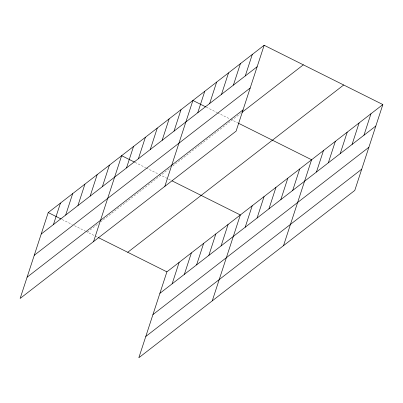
<?xml version="1.0" encoding="UTF-8"?>
<svg xmlns="http://www.w3.org/2000/svg" width="403" height="403" viewBox="0 0 403 403"><rect width="100%" height="100%" fill="white"/><g stroke="black" fill="none" stroke-linecap="round" stroke-linejoin="round"><path stroke-width="0.3" stroke-dasharray="2.02 1.51" d="M87.391 232.128L98.644 223.403M100.604 221.887L169.718 168.343M172.686 166.046L240.48 113.52M206.331 107.183L216.96 112.492M217.519 112.769L229.831 118.92M230.39 119.197L237.674 122.839M135.07 162.389L145.7 167.698M146.259 167.98L158.57 174.126M159.13 174.408L170.897 180.287M62.208 219.549L72.283 224.582M74.52 225.695L85.149 231.01M85.708 231.287L94.675 235.765M95.234 236.047L97.476 237.166"/><path stroke-width="0.6" d="M264.161 45.267L48.224 212.562L20.15 298.447L236.093 131.151L264.161 45.267L382.85 104.553L354.776 190.438L138.839 357.733L166.907 271.849L382.85 104.553M53.443 224.552L60.46 203.082M65.679 215.071L72.696 193.601M77.915 205.59L84.932 184.121M90.151 196.11L97.168 174.64M102.387 186.629L109.404 165.159M93.572 241.568L121.641 155.679L134.511 162.107M126.502 167.95L133.519 146.48M138.38 158.747L145.397 137.277M150.254 149.548L157.271 128.078M162.132 140.345L169.149 118.875M174.01 131.146L181.028 109.676M164.832 186.357L192.901 100.473L205.772 106.901M197.762 112.744L204.779 91.274M209.641 103.541L216.658 82.071M221.514 94.342L228.531 72.867M233.392 85.139L240.41 63.669M172.126 283.838L179.144 262.368M245.271 75.94L252.288 54.465M184.362 274.357L191.385 252.888M196.604 264.877L203.621 243.407M208.84 255.396L215.857 233.926M221.076 245.921L228.093 224.446M212.255 300.855L240.329 214.965L172.016 180.846M245.19 227.237L252.207 205.767M257.064 218.038L264.081 196.563M268.942 208.835L275.959 187.365M280.82 199.631L287.838 178.161M292.694 190.433L299.711 168.963M283.516 245.649L311.59 159.759L238.233 123.117M316.451 172.031L323.468 150.561M328.324 162.827L335.341 141.357M340.203 153.629L347.22 132.154M352.081 144.425L359.098 122.955M363.954 135.227L370.972 113.752M41.202 234.032L257.144 66.737M34.255 255.29L250.198 87.995M27.097 277.188L243.039 109.893M241.966 112.372L303.328 64.833M127.741 252.283L343.683 84.988M159.89 293.319L375.833 126.023M152.944 314.577L368.886 147.281M145.785 336.475L361.728 169.179M48.224 212.562L61.09 218.99M98.04 237.443L166.907 271.849"/></g></svg>
